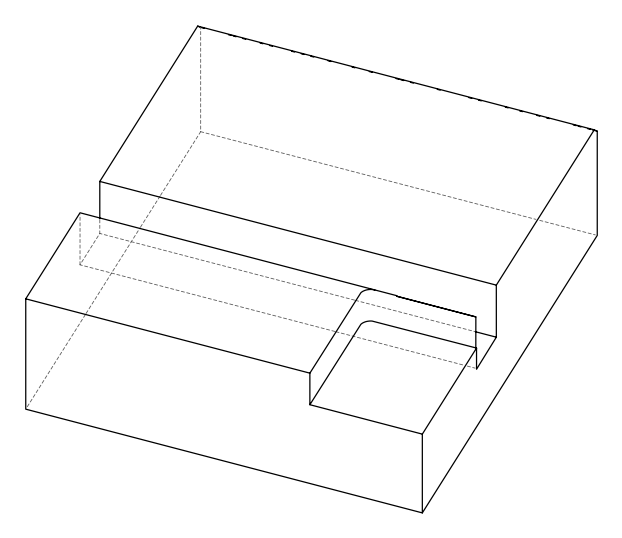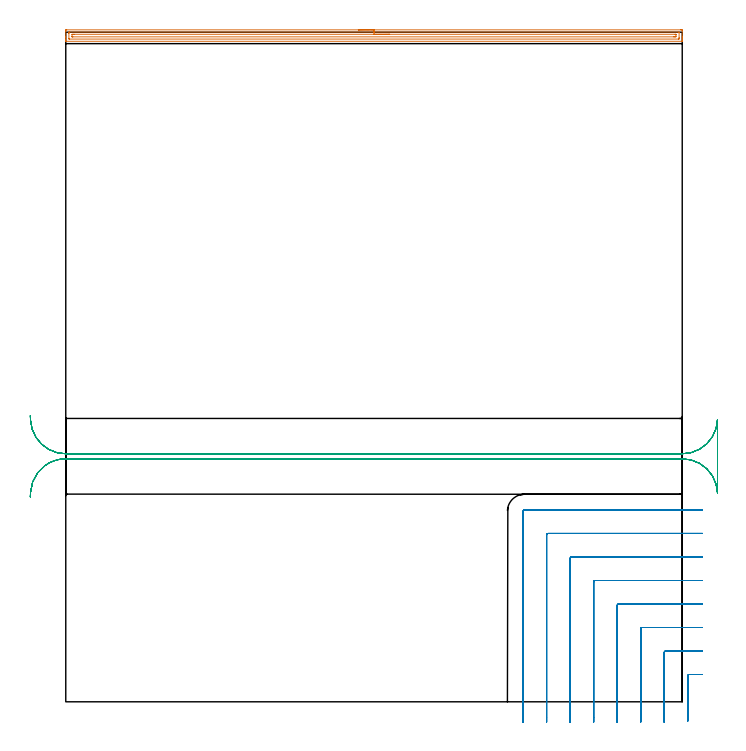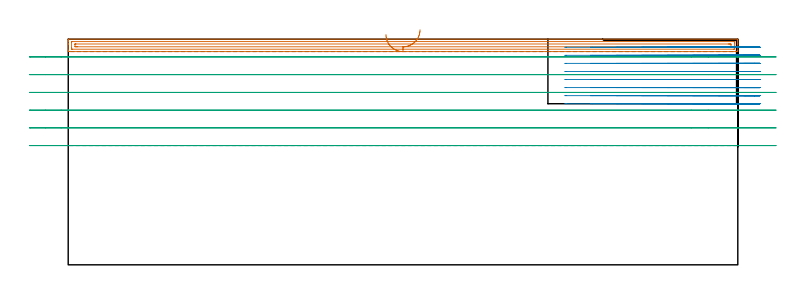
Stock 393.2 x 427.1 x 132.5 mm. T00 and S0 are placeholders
(PLAN: 3 operations, 2 tool changes, 43.6 min)
(1 AREA_MILL | FG_CHAMFER_SURFACE | UGT0205_001 | 9.63 min | 10477 mm3)
(2 MILL_CORNER_NOTCH_RECTANGULAR | CORNER_NOTCH_RECTANGULAR | UGT0201_094 | Follow Part, ap 5, ae 75% | 20.33 min | 558579 mm3)
(3 MILL_RECTANGULAR_SLOT | SLOT_RECTANGULAR | UGT0201_009 | Follow Part, ap 11.25, ae 75% | 13.6 min | 1184930 mm3)
(TOOL UGT0205_001 | Chamfer Mill 20 x 3 x 45 deg. | D20 FL50 Z2)
(TOOL UGT0201_094 | End mill 20 mm | D20 FL38 Z4)
(TOOL UGT0201_009 | End Mill 45 mm | D45 FL63 Z6)
(OP 1 AREA_MILL)
G17 G21 G94 G90
T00 M6
G54
G17 G0 G90 X186.6 Y428.6 S1061 M3
G43 Z142.5 H0
Z135.2
G94 G1 X186.638 Z134.328 F250.
X186.752 Z133.464
X186.941 Z132.612
X187.203 Z131.78
X187.537 Z130.974
X187.94 Z130.2
X188.408 Z129.464
X188.94 Z128.772
X189.529 Z128.129
X190.172 Z127.54
X190.864 Z127.009
X191.6 Z126.54
X192.374 Z126.137
X193.18 Z125.803
X194.012 Z125.541
X194.864 Z125.352
X195.728 Z125.238
X196.6 Z125.2
X392.043
X392.588 Y428.599 Z125.201
X393.128 Y428.594 Z125.203
X393.192 Y428.591 Z125.206
X393.2 Y428.058 Z125.739
Y424.506 Z129.288
Y423.946 Z129.851
Y423.618 Z130.178
Y423.058 Z130.738
Y422.73 Z131.065
Y422.073 Z131.726
Y421.701 Z132.098
Y421.336 Z132.455
X393.191 Y421.302 Z132.488
X393.035 Y421.3 Z132.5
X0.165
X0.01 Y421.303 Z132.488
X0.007 Y421.335 Z132.457
X0. Y421.701 Z132.098
Y422.074 Z131.726
Y422.73 Z131.065
Y423.946 Z129.851
Y424.506 Z129.288
Y427.778 Z126.019
X0.002 Y428.058 Z125.739
X0.008 Y428.591 Z125.206
X0.072 Y428.594 Z125.203
X0.612 Y428.6 Z125.2
X196.6
Y427.186 Z126.614
X390.803 Y427.185 Z126.615
X391.19 Y427.17 Z126.63
X391.199 Y426.776 Z127.024
X391.2 Y423.618 Z130.182
X391.199 Y423.224 Z130.576
X391.19 Y422.73 Z131.07
X390.818 Y422.715 Z131.085
X390.803 Y422.714 Z131.086
X2.397 Y422.715 Z131.085
X2.01 Y422.73 Z131.07
X2.001 Y423.124 Z130.676
X2. Y426.282 Z127.518
X2.001 Y426.676 Z127.124
X2.01 Y427.17 Z126.63
X2.382 Y427.185 Z126.615
X2.397 Y427.186 Z126.614
X196.6
Y425.771 Z128.029
X388.638
X389.017 Y425.769 Z128.031
X389.143 Y425.767 Z128.033
X389.18 Y425.765 Z128.035
X389.19 Y425.697 Z128.103
X389.195 Y425.576 Z128.224
X389.199 Y425.394 Z128.406
X389.198 Y424.326 Z129.474
X389.19 Y424.148 Z129.652
X389.017 Y424.135 Z129.665
X388.502 Y424.13 Z129.67
X388.124 Y424.129 Z129.671
X387.611 Y424.128 Z129.672
X4.562 Y424.129 Z129.671
X4.183 Y424.13 Z129.67
X4.057 Y424.133 Z129.667
X4.02 Y424.135 Z129.665
X4.01 Y424.203 Z129.597
X4.005 Y424.324 Z129.476
X4.001 Y424.506 Z129.294
X4.002 Y425.574 Z128.226
X4.01 Y425.752 Z128.048
X4.183 Y425.764 Z128.036
X4.698 Y425.769 Z128.031
X5.076 Y425.771 Z128.029
X5.589
X196.6
X197.472 Z128.067
X198.336 Z128.18
X199.188 Z128.369
X200.02 Z128.632
X200.826 Z128.965
X201.6 Z129.368
X202.336 Z129.837
X203.028 Z130.368
X203.671 Z130.957
X204.26 Z131.601
X204.792 Z132.293
X205.26 Z133.029
X205.663 Z133.802
X205.997 Z134.608
X206.259 Z135.44
X206.448 Z136.292
X206.562 Z137.157
X206.6 Z138.029
G0 Z142.5
M5
M2
(OP 2 MILL_CORNER_NOTCH_RECTANGULAR)
G17 G21 G94 G90
T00 M6
G54
G17 G0 G90 X406.2 Y17.4 S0 M3
G43 Z142.5 H0
Z127.762
G94 G1 X403.2 F250.
X397.692 F500.
G3 X396.7 Y16.408 R1.
G1 Y-9.368
Y-12.368 F250.
G0 Z142.5
X406.2 Y32.4
Z127.762
G1 X403.2
X382.693 F500.
G3 X381.7 Y31.407 R1.
G1 Y-10.
Y-13. F250.
G0 Z142.5
X406.2 Y47.4
Z127.762
G1 X403.2
X367.693 F500.
G3 X366.7 Y46.407 R1.
G1 Y-10.
Y-13. F250.
G0 Z142.5
X406.2 Y62.4
Z127.762
G1 X403.2
X352.694 F500.
G3 X351.7 Y61.406 R1.
G1 Y-10.
Y-13. F250.
G0 Z142.5
X406.2 Y77.4
Z127.762
G1 X403.2
X337.694 F500.
G3 X336.7 Y76.406 R1.
G1 Y-10.
Y-13. F250.
G0 Z142.5
X406.2 Y92.4
Z127.762
G1 X403.2
X322.695 F500.
G3 X321.7 Y91.405 R1.
G1 Y-10.
Y-13. F250.
G0 Z142.5
X406.2 Y107.4
Z127.762
G1 X403.2
X307.695 F500.
G3 X306.7 Y106.405 R1.
G1 Y-10.
Y-13. F250.
G0 Z142.5
X406.2 Y122.4
Z127.762
G1 X403.2
X292.695 F500.
G3 X291.7 Y121.405 R1.
G1 Y-10.
Y-13. F250.
G0 Z142.5
X406.2 Y17.4
Z123.025
G1 X403.2
X397.692 F500.
G3 X396.7 Y16.408 R1.
G1 Y-9.368
Y-12.368 F250.
G0 Z142.5
X406.2 Y32.4
Z123.025
G1 X403.2
X382.693 F500.
G3 X381.7 Y31.407 R1.
G1 Y-10.
Y-13. F250.
G0 Z142.5
X406.2 Y47.4
Z123.025
G1 X403.2
X367.693 F500.
G3 X366.7 Y46.407 R1.
G1 Y-10.
Y-13. F250.
G0 Z142.5
X406.2 Y62.4
Z123.025
G1 X403.2
X352.694 F500.
G3 X351.7 Y61.406 R1.
G1 Y-10.
Y-13. F250.
G0 Z142.5
X406.2 Y77.4
Z123.025
G1 X403.2
X337.694 F500.
G3 X336.7 Y76.406 R1.
G1 Y-10.
Y-13. F250.
G0 Z142.5
X406.2 Y92.4
Z123.025
G1 X403.2
X322.695 F500.
G3 X321.7 Y91.405 R1.
G1 Y-10.
Y-13. F250.
G0 Z142.5
X406.2 Y107.4
Z123.025
G1 X403.2
X307.695 F500.
G3 X306.7 Y106.405 R1.
G1 Y-10.
Y-13. F250.
G0 Z142.5
X406.2 Y122.4
Z123.025
G1 X403.2
X292.695 F500.
G3 X291.7 Y121.405 R1.
G1 Y-10.
Y-13. F250.
G0 Z142.5
X406.2 Y17.4
Z118.287
G1 X403.2
X397.692 F500.
G3 X396.7 Y16.408 R1.
G1 Y-9.368
Y-12.368 F250.
G0 Z142.5
X406.2 Y32.4
Z118.287
G1 X403.2
X382.693 F500.
G3 X381.7 Y31.407 R1.
G1 Y-10.
Y-13. F250.
G0 Z142.5
X406.2 Y47.4
Z118.287
G1 X403.2
X367.693 F500.
G3 X366.7 Y46.407 R1.
G1 Y-10.
Y-13. F250.
G0 Z142.5
X406.2 Y62.4
Z118.287
G1 X403.2
X352.694 F500.
G3 X351.7 Y61.406 R1.
G1 Y-10.
Y-13. F250.
G0 Z142.5
X406.2 Y77.4
Z118.287
G1 X403.2
X337.694 F500.
G3 X336.7 Y76.406 R1.
G1 Y-10.
Y-13. F250.
G0 Z142.5
X406.2 Y92.4
Z118.287
G1 X403.2
X322.695 F500.
G3 X321.7 Y91.405 R1.
G1 Y-10.
Y-13. F250.
G0 Z142.5
X406.2 Y107.4
Z118.287
G1 X403.2
X307.695 F500.
G3 X306.7 Y106.405 R1.
G1 Y-10.
Y-13. F250.
G0 Z142.5
X406.2 Y122.4
Z118.287
G1 X403.2
X292.695 F500.
G3 X291.7 Y121.405 R1.
G1 Y-10.
Y-13. F250.
G0 Z142.5
X406.2 Y17.4
Z113.55
G1 X403.2
X397.692 F500.
G3 X396.7 Y16.408 R1.
G1 Y-9.368
Y-12.368 F250.
G0 Z142.5
X406.2 Y32.4
Z113.55
G1 X403.2
X382.693 F500.
G3 X381.7 Y31.407 R1.
G1 Y-10.
Y-13. F250.
G0 Z142.5
X406.2 Y47.4
Z113.55
G1 X403.2
X367.693 F500.
G3 X366.7 Y46.407 R1.
G1 Y-10.
Y-13. F250.
G0 Z142.5
X406.2 Y62.4
Z113.55
G1 X403.2
X352.694 F500.
G3 X351.7 Y61.406 R1.
G1 Y-10.
Y-13. F250.
G0 Z142.5
X406.2 Y77.4
Z113.55
G1 X403.2
X337.694 F500.
G3 X336.7 Y76.406 R1.
G1 Y-10.
Y-13. F250.
G0 Z142.5
X406.2 Y92.4
Z113.55
G1 X403.2
X322.695 F500.
G3 X321.7 Y91.405 R1.
G1 Y-10.
Y-13. F250.
G0 Z142.5
X406.2 Y107.4
Z113.55
G1 X403.2
X307.695 F500.
G3 X306.7 Y106.405 R1.
G1 Y-10.
Y-13. F250.
G0 Z142.5
X406.2 Y122.4
Z113.55
G1 X403.2
X292.695 F500.
G3 X291.7 Y121.405 R1.
G1 Y-10.
Y-13. F250.
G0 Z142.5
X406.2 Y17.4
Z108.812
G1 X403.2
X397.692 F500.
G3 X396.7 Y16.408 R1.
G1 Y-9.368
Y-12.368 F250.
G0 Z142.5
X406.2 Y32.4
Z108.812
G1 X403.2
X382.693 F500.
G3 X381.7 Y31.407 R1.
G1 Y-10.
Y-13. F250.
G0 Z142.5
X406.2 Y47.4
Z108.812
G1 X403.2
X367.693 F500.
G3 X366.7 Y46.407 R1.
G1 Y-10.
Y-13. F250.
G0 Z142.5
X406.2 Y62.4
Z108.812
G1 X403.2
X352.694 F500.
G3 X351.7 Y61.406 R1.
G1 Y-10.
Y-13. F250.
G0 Z142.5
X406.2 Y77.4
Z108.812
G1 X403.2
X337.694 F500.
G3 X336.7 Y76.406 R1.
G1 Y-10.
Y-13. F250.
G0 Z142.5
X406.2 Y92.4
Z108.812
G1 X403.2
X322.695 F500.
G3 X321.7 Y91.405 R1.
G1 Y-10.
Y-13. F250.
G0 Z142.5
X406.2 Y107.4
Z108.812
G1 X403.2
X307.695 F500.
G3 X306.7 Y106.405 R1.
G1 Y-10.
Y-13. F250.
G0 Z142.5
X406.2 Y122.4
Z108.812
G1 X403.2
X292.695 F500.
G3 X291.7 Y121.405 R1.
G1 Y-10.
Y-13. F250.
G0 Z142.5
X406.2 Y17.4
Z104.075
G1 X403.2
X397.692 F500.
G3 X396.7 Y16.408 R1.
G1 Y-9.368
Y-12.368 F250.
G0 Z142.5
X406.2 Y32.4
Z104.075
G1 X403.2
X382.693 F500.
G3 X381.7 Y31.407 R1.
G1 Y-10.
Y-13. F250.
G0 Z142.5
X406.2 Y47.4
Z104.075
G1 X403.2
X367.693 F500.
G3 X366.7 Y46.407 R1.
G1 Y-10.
Y-13. F250.
G0 Z142.5
X406.2 Y62.4
Z104.075
G1 X403.2
X352.694 F500.
G3 X351.7 Y61.406 R1.
G1 Y-10.
Y-13. F250.
G0 Z142.5
X406.2 Y77.4
Z104.075
G1 X403.2
X337.694 F500.
G3 X336.7 Y76.406 R1.
G1 Y-10.
Y-13. F250.
G0 Z142.5
X406.2 Y92.4
Z104.075
G1 X403.2
X322.695 F500.
G3 X321.7 Y91.405 R1.
G1 Y-10.
Y-13. F250.
G0 Z142.5
X406.2 Y107.4
Z104.075
G1 X403.2
X307.695 F500.
G3 X306.7 Y106.405 R1.
G1 Y-10.
Y-13. F250.
G0 Z142.5
X406.2 Y122.4
Z104.075
G1 X403.2
X292.695 F500.
G3 X291.7 Y121.405 R1.
G1 Y-10.
Y-13. F250.
G0 Z142.5
X406.2 Y17.4
Z99.337
G1 X403.2
X397.692 F500.
G3 X396.7 Y16.408 R1.
G1 Y-9.368
Y-12.368 F250.
G0 Z142.5
X406.2 Y32.4
Z99.337
G1 X403.2
X382.693 F500.
G3 X381.7 Y31.407 R1.
G1 Y-10.
Y-13. F250.
G0 Z142.5
X406.2 Y47.4
Z99.337
G1 X403.2
X367.693 F500.
G3 X366.7 Y46.407 R1.
G1 Y-10.
Y-13. F250.
G0 Z142.5
X406.2 Y62.4
Z99.337
G1 X403.2
X352.694 F500.
G3 X351.7 Y61.406 R1.
G1 Y-10.
Y-13. F250.
G0 Z142.5
X406.2 Y77.4
Z99.337
G1 X403.2
X337.694 F500.
G3 X336.7 Y76.406 R1.
G1 Y-10.
Y-13. F250.
G0 Z142.5
X406.2 Y92.4
Z99.337
G1 X403.2
X322.695 F500.
G3 X321.7 Y91.405 R1.
G1 Y-10.
Y-13. F250.
G0 Z142.5
X406.2 Y107.4
Z99.337
G1 X403.2
X307.695 F500.
G3 X306.7 Y106.405 R1.
G1 Y-10.
Y-13. F250.
G0 Z142.5
X406.2 Y122.4
Z99.337
G1 X403.2
X292.695 F500.
G3 X291.7 Y121.405 R1.
G1 Y-10.
Y-13. F250.
G0 Z142.5
X406.2 Y17.4
Z94.6
G1 X403.2
X397.692 F500.
G3 X396.7 Y16.408 R1.
G1 Y-9.368
Y-12.368 F250.
G0 Z142.5
X406.2 Y32.4
Z94.6
G1 X403.2
X382.693 F500.
G3 X381.7 Y31.407 R1.
G1 Y-10.
Y-13. F250.
G0 Z142.5
X406.2 Y47.4
Z94.6
G1 X403.2
X367.693 F500.
G3 X366.7 Y46.407 R1.
G1 Y-10.
Y-13. F250.
G0 Z142.5
X406.2 Y62.4
Z94.6
G1 X403.2
X352.694 F500.
G3 X351.7 Y61.406 R1.
G1 Y-10.
Y-13. F250.
G0 Z142.5
X406.2 Y77.4
Z94.6
G1 X403.2
X337.694 F500.
G3 X336.7 Y76.406 R1.
G1 Y-10.
Y-13. F250.
G0 Z142.5
X406.2 Y92.4
Z94.6
G1 X403.2
X322.695 F500.
G3 X321.7 Y91.405 R1.
G1 Y-10.
Y-13. F250.
G0 Z142.5
X406.2 Y107.4
Z94.6
G1 X403.2
X307.695 F500.
G3 X306.7 Y106.405 R1.
G1 Y-10.
Y-13. F250.
G0 Z142.5
X406.2 Y122.4
Z94.6
G1 X403.2
X292.695 F500.
G3 X291.7 Y121.405 R1.
G1 Y-10.
Y-13. F250.
G0 Z142.5
M5
M2
(OP 3 MILL_RECTANGULAR_SLOT)
G17 G21 G94 G90
T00 M6
G54
G17 G0 G90 X-22.625 Y130.666 S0 M3
G43 Z142.5 H0
Z122.083
G94 G1 X-22.47 Y133.662 F250.
G2 X-13.261 Y150.677 R22.5 F500.
X-4.157 Y154.613 R22.5 F428.
X0. Y155. R22.5 F364.
G1 X365.819
X375.819 F476.
X393.2 F500.
G2 X415.69 Y133.171 R22.5
G1 Y180.029
G2 X393.2 Y158.2 R22.5
G1 X0.
G2 X-22.47 Y179.539 R22.5
G1 X-22.625 Y182.535 F250.
G0 Y130.666 Z111.667
G1 X-22.47 Y133.662
G2 X-13.261 Y150.677 R22.5 F500.
X-4.157 Y154.613 R22.5 F428.
X0. Y155. R22.5 F364.
G1 X365.819
X375.819 F476.
X393.2 F500.
G2 X415.69 Y133.171 R22.5
G1 Y180.029
G2 X393.2 Y158.2 R22.5
G1 X0.
G2 X-22.47 Y179.539 R22.5
G1 X-22.625 Y182.535 F250.
G0 Y130.666 Z101.25
G1 X-22.47 Y133.662
G2 X-13.261 Y150.677 R22.5 F500.
X-4.157 Y154.613 R22.5 F428.
X0. Y155. R22.5 F364.
G1 X365.819
X375.819 F476.
X393.2 F500.
G2 X415.69 Y133.171 R22.5
G1 Y180.029
G2 X393.2 Y158.2 R22.5
G1 X0.
G2 X-22.47 Y179.539 R22.5
G1 X-22.625 Y182.535 F250.
G0 Y130.666 Z90.833
G1 X-22.47 Y133.662
G2 X-13.261 Y150.677 R22.5 F500.
X-4.157 Y154.613 R22.5 F428.
X0. Y155. R22.5 F364.
G1 X365.819
X375.819 F476.
X393.2 F500.
G2 X415.69 Y133.171 R22.5
G1 Y180.029
G2 X393.2 Y158.2 R22.5
G1 X0.
G2 X-22.47 Y179.539 R22.5
G1 X-22.625 Y182.535 F250.
G0 Y130.666 Z80.417
G1 X-22.47 Y133.662
G2 X-13.261 Y150.677 R22.5 F500.
X-4.157 Y154.613 R22.5 F428.
X0. Y155. R22.5 F364.
G1 X365.819
X375.819 F476.
X393.2 F500.
G2 X415.69 Y133.171 R22.5
G1 Y180.029
G2 X393.2 Y158.2 R22.5
G1 X0.
G2 X-22.47 Y179.539 R22.5
G1 X-22.625 Y182.535 F250.
G0 Y130.666 Z70.
G1 X-22.47 Y133.662
G2 X-13.261 Y150.677 R22.5 F500.
X-4.157 Y154.613 R22.5 F402.
X0. Y155. R22.5 F338.
G1 X365.819
X375.819 F439.
X393.2 F500.
G2 X415.69 Y133.171 R22.5
G1 Y180.029
G2 X393.2 Y158.2 R22.5
G1 X0.
G2 X-22.47 Y179.539 R22.5
G1 X-22.625 Y182.535 F250.
G0 Z142.5
M5
M2
